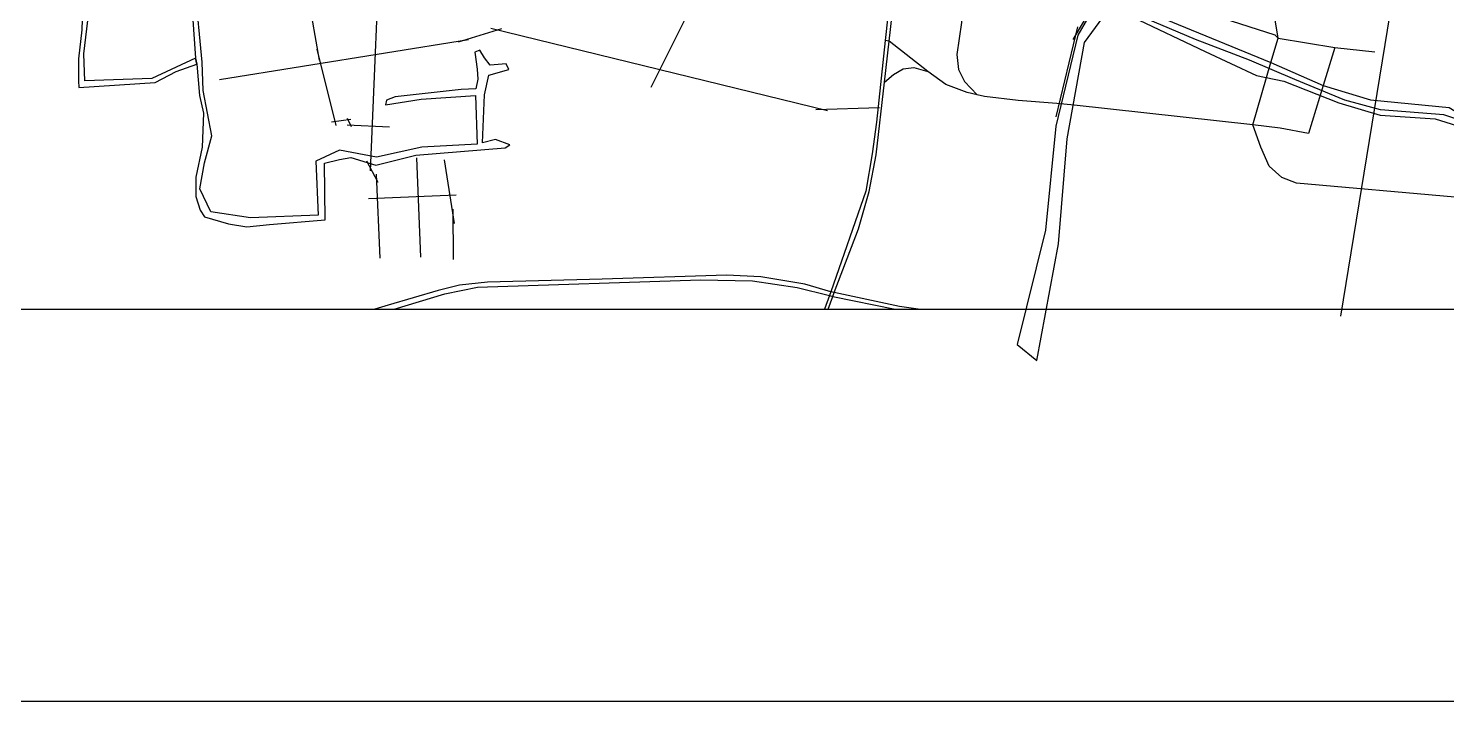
# Model space of a CAD drawing. Header units: metres. Extents: x 4598 to 17455, y -871 to 5824.
# Drawn here: x 7456 to 12500, y -871 to 1524 of the extents above; entities that cross this region are included whole.
import ezdxf

# ---------------------------------------------------------------- set-up
doc = ezdxf.new("R2010")
doc.units = ezdxf.units.M
doc.header["$MEASUREMENT"] = 0
doc.header["$XCLIPFRAME"] = 0
for name, color, linetype in [('图框', 6, 'Continuous'), ('底图', 73, 'Continuous'), ('水网', 141, 'Continuous'), ('路网', 2, 'Continuous')]:
    doc.layers.add(name, color=color, linetype=linetype)
picture_1 = doc.add_image_def('image1.jpg', size_in_pixel=(8192, 4266))

msp = doc.modelspace()

# ---------------------------------------------------------------- linework, layer by layer
at = {"layer": '图框'}
msp.add_lwpolyline([(7124.75436926012, 5091.100705268808), (7124.75436926012, 524.6631070550415), (14604.87148212548, 524.6631070550415), (14604.87148212548, 5091.100705268806), (7124.75436926012, 5091.100705268808)], dxfattribs=at)
at = {"layer": '水网'}
for points in [[(8032.391180050677, 1673.616401717881), (8050.534182192409, 1418.146811994549), (8055.33723394887, 1396.070229469857), (8064.671851129736, 1285.305258636537), (8078.257813258213, 1222.332061402907), (8073.695678327233, 1101.126753465796), (8051.461457224563, 993.9104105810402), (8051.152122932021, 925.5228534329798), (8066.88522897358, 877.150374352408), (8082.619062860379, 853.5685572247603), (8167.338811056806, 828.1730416421779), (8232.328126306646, 817.4170537373866), (8312.866402713233, 826.1428722827695), (8510.816331043025, 842.6257086454425), (8509.169216915967, 1044.304147204326), (8561.938735842237, 1056.710258604318), (8602.291212343262, 1064.464401642035), (8691.493760322686, 1037.076663790853), (8834.313767112675, 1072.995885085838), (9151.043696706765, 1099.20697564329), (9167.559964392334, 1109.885631976649), (9117.038759888732, 1128.330505422025), (9071.375195546192, 1116.681036014925), (9078.37634039321, 1287.119244569447), (9093.941314148598, 1357.103741789993), (9164.954277881072, 1377.515826921386), (9155.226624187315, 1397.928199530812), (9097.83237562608, 1393.068097124866), (9078.37634039321, 1418.340284662205), (9061.838965191157, 1446.528648634324), (9043.356059250305, 1438.752369793597), (9052.1113114974, 1378.488077384943), (9054.056842236198, 1342.523722050129), (9047.247120727785, 1308.50329268648), (8995.25857990945, 1306.701955783821), (8760.521889665048, 1280.424457817455), (8729.353366348427, 1267.7725527609), (8725.457209953107, 1252.200734056125), (8853.05287463218, 1271.665579306602), (9045.907157357084, 1284.317484363098), (9051.751755872627, 1112.055228147073), (8855.70077617641, 1100.703873385384), (8693.810492212418, 1065.623225302144), (8562.153450233627, 1090.959232946858), (8478.28236976685, 1051.006408383313), (8486.94518564886, 858.8248042607446), (8246.061113204809, 850.0547141094574), (8104.650942943408, 870.5185452738078), (8065.64134119486, 952.3730074974009), (8082.220931429764, 1044.946372968843), (8108.552194256452, 1141.417939589242), (8077.885156416334, 1303.136366635561), (8074.222638392704, 1403.787287850631), (8049.135263344739, 1665.294489707506)], [(7650.888833134202, 1663.728884732758), (7646.111983811832, 1518.931410461431), (7633.623612537864, 1415.267145260819), (7633.623612537864, 1337.519018229854), (7635.545124378637, 1313.522945360688), (7906.440445962478, 1330.800083329144), (7981.369217915809, 1370.154091300268), (8055.33723394887, 1396.070229469857), (8050.534182192409, 1418.146811994549), (7894.912830608896, 1345.197842041845), (7656.678843245143, 1336.559416796604), (7652.835819563712, 1432.54457070725), (7679.733346107067, 1651.391193087446)], [(11257.26231882907, 1618.428395141731), (11187.78583672386, 1499.350711592764), (11110.28995406511, 1176.272917473223), (11072.91290953569, 805.6318947328253), (10972.37271385058, 398.6415836680098), (11041.97729674517, 341.9719156816718), (11119.31596479879, 756.6902092897798), (11150.26759018795, 1131.290665984794), (11212.13881576899, 1473.883901475929), (11289.47748382261, 1579.495254905312)], [(12532.88779596577, 1201.73656533251), (12489.26729364483, 1216.028819633531), (12264.48461701174, 1233.744074014365), (12137.84679687139, 1267.90881731431), (11959.4067643336, 1341.992750256439), (11798.37679362565, 1410.805774786568), (11605.95048399258, 1483.666489005321), (11368.80462549324, 1584.279463129584)], [(11381.41600263899, 1564.408698998392), (11641.23570085899, 1441.859431594377), (11823.59372515382, 1356.397120962269), (11920.4204536376, 1335.434803013806), (12115.63222759438, 1258.910469662107), (12263.12427396991, 1214.496274624311), (12459.10756404453, 1201.373768145917), (12553.05784753035, 1172.101037305488)]]:
    msp.add_lwpolyline(points, dxfattribs=at)
at = {"layer": '路网'}
for p, q in [((12871.91910892007, 5091.100705268806), (12122.11369082995, 499.7567817898816)), ((8490.98108835984, 1410.899205123831), (8332.78170838987, 2327.998746762343)), ((8703.963935461827, 1802.348745103634), (8671.201430731802, 1016.681252381182)), ((9824.422964386293, 1624.430360008089), (9669.137149529532, 1313.423477986245)), ((11254.8393215118, 1626.415395327727), (11169.86773880897, 1484.56428267702)), ((9138.243807603954, 1522.010874377971), (8984.460265640868, 1474.753522307437)), ((10297.49772388581, 1230.613151542842), (9100.672428354388, 1523.608389406348)), ((11186.44732904387, 1529.087144383986), (11109.22147702635, 1209.18943146721)), ((9021.231742802192, 1482.740809971408), (8135.324531392077, 1340.65626521653)), ((8550.433683695856, 1178.360294946877), (8483.12399732915, 1449.874317142588)), ((10482.79187650094, 1241.540763790254), (10256.25218108622, 1234.359851806483)), ((11174.75792688341, 1249.917953816801), (11113.35743535334, 1256.036545511428)), ((8533.836625171476, 1191.426168266975), (8602.738837260637, 1200.974461258273)), ((8589.159425740712, 1180.872852324566), (8740.041048117097, 1172.83238123788)), ((8590.165308075491, 1203.989530111605), (8604.247660762863, 1174.339915664517)), ((8851.70563280757, 710.1366032673977), (8837.244072669768, 1062.556122937996)), ((8658.02087848785, 1052.402688839123), (8698.141900153481, 976.234540680889)), ((8934.526432370418, 1056.057108677283), (8970.4623430192, 829.0714102698256)), ((8692.525117246201, 1005.098190383054), (8706.075414950377, 705.9606984082493)), ((8665.00528289075, 918.8398532773717), (8976.879755860078, 931.6636701544631)), ((8964.98385073687, 880.1108223930933), (8966.590933367375, 701.0913967075757)), ((10322.05285379501, 584.2550232718695), (10309.47597773397, 586.109905433468))]:
    msp.add_line(p, q, dxfattribs=at)
for points in [[(10641.82254388393, 3308.895831206906), (10641.37392633432, 2959.440693963412), (10640.21954321513, 2872.449413559026), (10594.46389291459, 2401.532275023963), (10593.51545085409, 2389.726066994108), (10542.10143083358, 1838.476777969952), (10503.16409934336, 1480.279172665067), (10471.6128160751, 1189.967555513232), (10457.1334899033, 1076.773396786861), (10434.45659643435, 944.6997468220997), (10309.47597773397, 586.109905433468)], [(14604.87148212548, 719.9245627946177), (14138.11839404353, 765.9403538253155), (13658.79113821337, 826.6531967349347), (13416.04340381385, 846.0004971871148), (13022.6625872443, 862.0273335283619), (12717.24086633349, 865.5069318614896), (12528.21257860424, 922.860941218305), (11965.44023248391, 973.5094881021414), (11913.48297334486, 993.4636877338398), (11868.40414555395, 1033.445914653222), (11838.98574372405, 1100.971915778331), (11810.30316372612, 1180.690113111492), (11874.84954406345, 1401.640506358444), (11900.17695461424, 1488.366729118954), (11752.09531517351, 2383.728527930192), (11749.93460386456, 2394.88141725827)], [(10322.05285379501, 584.2550232718695), (10408.4022696151, 811.1852086881171), (10446.15293532447, 943.9300909387875), (10470.3894148639, 1073.587376200221), (10500.04381401488, 1332.458395710308), (10516.66604038352, 1477.505706011876), (10557.52029350424, 1834.166397980041)], [(10761.75593687431, 1783.342317507229), (10786.08147200407, 1757.627646773681), (10795.46570507461, 1717.524094501603), (10774.07009894425, 1544.499844468757), (10757.89649012336, 1430.369802790321), (10763.62276473479, 1377.229258549958), (10785.00389932492, 1335.06237130016), (10830.4756849336, 1287.070657792128)], [(11295.39819864394, 1637.779194397013), (11360.48447851488, 1613.258823113143), (11874.84954406345, 1401.640506358444), (12060.39464493492, 1320.614388384949), (12228.49041561434, 1269.048587978444), (12508.99104212435, 1241.743882178887), (12584.58031595336, 1195.454858060087), (12628.36895085336, 1167.366413931921), (12674.76468823501, 1156.982993341609), (12803.00808120356, 1136.274388155061), (12828.54365920486, 1126.398068115208), (12870.24728003354, 1126.955591671261), (12917.68830743456, 1147.847867011185), (12981.8072209342, 1151.024851568136), (13041.74497435452, 1141.176978204026), (13085.0148604347, 1139.649284371268), (13168.41208334477, 1130.867312171589), (13221.04950456345, 1118.926478718966), (13238.24947909476, 1119.458130793739), (13309.13216485479, 1108.048959811776), (13418.57814861485, 1101.881285313144)], [(11703.39860393503, 1559.664741681981), (11888.27467465424, 1500.283336536586), (11900.17695461424, 1488.366729118954), (12101.861155255, 1455.69313661158), (12244.137483245, 1439.838881570007)], [(11113.35743535334, 1256.036545511428), (10975.70309261443, 1266.515772608201), (10856.23946787441, 1281.171958529017), (10830.4756849336, 1287.070657792128), (10794.42152825394, 1295.321079976949), (10718.33242990473, 1324.290738082118), (10654.74228398339, 1370.503917043656), (10516.66604038352, 1477.505706011876), (10503.16409934336, 1480.279172665067)], [(12101.861155255, 1455.69313661158), (12060.39464493492, 1320.614388384949), (12007.9698439336, 1149.792088327091), (11907.54407851422, 1168.068818301986), (11810.30316372612, 1180.690113111492), (11174.75792688341, 1249.917953816801)], [(10500.04381401488, 1332.458395710308), (10532.28973091417, 1359.610656614042), (10566.76537721442, 1379.856527968402), (10604.80658680411, 1384.074907048698), (10654.74228398339, 1370.503917043656)], [(10309.47597773397, 586.109905433468), (10216.71901202412, 613.5632283465001), (10060.59231299372, 639.8666829034682), (9938.871128984036, 646.2203950850289), (9496.792487973587, 631.963352419063), (9089.072607795015, 620.4136334183622), (8988.863915374743, 609.7577368138354), (8913.47946941504, 591.6836080868725), (8735.48183002347, 539.3395365901287), (8687.626315579104, 524.6631070550416)], [(8757.029061258723, 524.6631070550408), (8936.810921484845, 579.7730392684225), (9053.282278314475, 603.4674248300489), (9846.1486723146, 629.332359382044), (10030.98689441407, 625.4880578691135), (10190.09138982394, 602.4649591987016), (10304.74712576368, 573.0313105039295)], [(10309.47597773397, 586.109905433468), (10304.74712576368, 573.0313105039295), (10287.04958340491, 524.6631070550417)], [(10300.20017736467, 524.6631070550415), (10317.29060598487, 570.5296799168918), (10322.05285379501, 584.2550232718695)], [(10304.74712576368, 573.0313105039295), (10317.29060598487, 570.5296799168918), (10537.94765779434, 524.6631070550415)], [(10620.80950903875, 524.6631070550415), (10553.53839531378, 534.0646550199943), (10322.05285379501, 584.2550232718695)]]:
    msp.add_lwpolyline(points, dxfattribs=at)

# ---------------------------------------------------------------- pictures from other files: only their frames are drawn
at = {"layer": '底图'}
image = msp.add_image(picture_1, insert=(4598.069786131343, -870.9959921445882), size_in_units=(12856.666698137149, 6695.13429373207), dxfattribs=at)
image.set_boundary_path([(-0.5, -0.5), (8191.500000000001, 4265.5)])
image.dxf.clipping = 0

doc.saveas('drawing.dxf')
